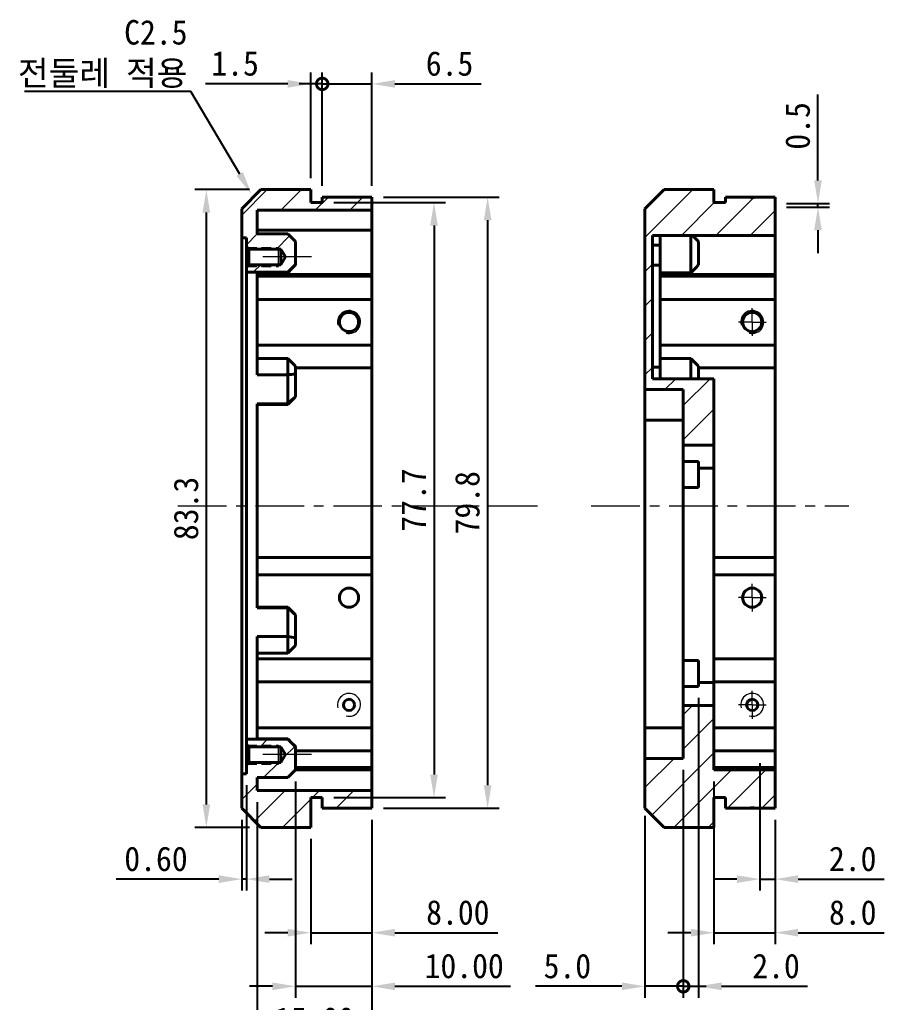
# Model space of a CAD drawing. Header units: millimetres. Extents: x 850 to 1425, y -556 to -156.
# Drawn here: x 1094 to 1206.9, y -488.8 to -360.5 of the extents above; entities that cross this region are included whole.
import ezdxf
from ezdxf import colors
from ezdxf.entities.mleader import LeaderData, LeaderLine
from ezdxf.math import Vec2, Vec3

# ---------------------------------------------------------------- set-up
doc = ezdxf.new("R2010")
doc.units = ezdxf.units.MM
doc.linetypes.add('CENTERX2', pattern=[20.32, 12.7, -2.54, 2.54, -2.54])
doc.linetypes.add('HIDDEN', pattern=[1.905, 1.27, -0.635])
doc.layers.get('0').update_dxf_attribs({"color": 6})
for name, color, linetype, lineweight in [('CENTER', 1, 'CENTERX2', 9), ('DIM', 2, 'Continuous', 9), ('HATCH', 5, 'Continuous', 9), ('OUTLINE', 3, 'Continuous', 40), ('나사산', 2, 'HIDDEN', 9), ('은선', 253, 'Continuous', 9)]:
    doc.layers.add(name, color=color, linetype=linetype, lineweight=lineweight)
doc.styles.get("Standard").update_dxf_attribs({"font": '', "height": 3.2})
doc.styles.get('Standard').set_extended_font_data('GulimChe')
doc.dimstyles.new('척도 1배 - (x.x)', dxfattribs={"dimtxt": 3.2, "dimasz": 3, "dimexe": 1.5, "dimexo": 1.5, "dimgap": 1, "dimtad": 1, "dimdec": 1, "dimzin": 0, "dimdsep": 46, "dimtxsty": 'Standard', "dimcen": 0, "dimclrd": 2, "dimclre": 2, "dimclrt": 2, "dimadec": 0, "dimazin": 0, "dimtfac": 0.75, "dimtdec": 1, "dimtmove": 0, "dimatfit": 0, "dimfxl": 1, "dimtfill": 1, "dimtolj": 1, "dimtzin": 0, "dimarcsym": 0})
doc.dimstyles.new('척도 1배 - (x.xx)', dxfattribs={"dimtxt": 3.2, "dimasz": 3, "dimexe": 1.5, "dimexo": 1.5, "dimgap": 1, "dimtad": 1, "dimzin": 0, "dimdsep": 46, "dimtxsty": 'Standard', "dimcen": 0, "dimclrd": 2, "dimclre": 2, "dimclrt": 2, "dimadec": 0, "dimazin": 0, "dimtfac": 0.75, "dimtmove": 0, "dimatfit": 0, "dimfxl": 1, "dimtfill": 1, "dimtolj": 1, "dimtzin": 0, "dimarcsym": 0})
pattern_1 = [(45, (756.459, -574.571), (-2.245064, 2.245064), [])]
pattern_2 = [(45, (768.233, -574.571), (-2.245064, 2.245064), [])]

# ---------------------------------------------------------------- blocks, each defined once
blk = doc.blocks.new('*D122')
at = {"layer": 'Defpoints', "color": 0, "ltscale": 0.5, "transparency": 16777216}
for p in [(1123.56, -458.96), (1122.96, -463.46), (1122.96, -472.72)]:
    blk.add_point(p, dxfattribs=at)
at = {"layer": 'DIM', "color": 2, "lineweight": -2, "ltscale": 0.5, "transparency": 16777216}
for p, q in [((1123.56, -460.46), (1123.56, -474.22)), ((1122.96, -464.96), (1122.96, -474.22)), ((1119.96, -472.72), (1106.55, -472.72)), ((1123.56, -472.72), (1122.96, -472.72)), ((1126.56, -472.72), (1129.56, -472.72))]:
    blk.add_line(p, q, dxfattribs=at)
at = {"layer": 'DIM', "color": 2, "ltscale": 0.5, "transparency": 16777216}
for points in [[(1119.96, -472.22), (1119.96, -473.22), (1122.96, -472.72)], [(1126.56, -472.22), (1126.56, -473.22), (1123.56, -472.72)]]:
    blk.add_solid(points, dxfattribs=at)
at = {"layer": 'DIM', "color": 2, "ltscale": 0.5, "transparency": 16777216, "insert": (1111.76, -470.09), "char_height": 3.2, "attachment_point": 5, "bg_fill": 3, "box_fill_scale": 1.1, "bg_fill_color": 256, "bg_fill_true_color": 13158600, "bg_fill_transparency": 0}
blk.add_mtext('\\A1;0.60', dxfattribs=at)
blk = doc.blocks.new('*D123')
at = {"layer": 'Defpoints', "color": 0, "ltscale": 0.5, "transparency": 16777216}
for p in [(1129.96, -458.46), (1139.96, -463.46), (1139.96, -486.72)]:
    blk.add_point(p, dxfattribs=at)
at = {"layer": 'DIM', "color": 2, "lineweight": -2, "ltscale": 0.5, "transparency": 16777216}
for p, q in [((1129.96, -459.96), (1129.96, -488.22)), ((1139.96, -464.96), (1139.96, -488.22)), ((1126.96, -486.72), (1123.96, -486.72)), ((1129.96, -486.72), (1139.96, -486.72)), ((1142.96, -486.72), (1158.04, -486.72))]:
    blk.add_line(p, q, dxfattribs=at)
at = {"layer": 'DIM', "color": 2, "ltscale": 0.5, "transparency": 16777216}
for points in [[(1126.96, -486.22), (1126.96, -487.22), (1129.96, -486.72)], [(1142.96, -486.22), (1142.96, -487.22), (1139.96, -486.72)]]:
    blk.add_solid(points, dxfattribs=at)
at = {"layer": 'DIM', "color": 2, "ltscale": 0.5, "transparency": 16777216, "insert": (1152, -484.08), "char_height": 3.2, "attachment_point": 5, "bg_fill": 3, "box_fill_scale": 1.1, "bg_fill_color": 256, "bg_fill_true_color": 13158600, "bg_fill_transparency": 0}
blk.add_mtext('\\A1;10.00', dxfattribs=at)
blk = doc.blocks.new('_DotSmall')
at = {"color": 0, "linetype": 'ByBlock', "const_width": 0.5}
blk.add_lwpolyline([(-0.0625, 0, 1), (0.0625, 0, 1)], format="xyb", close=True, dxfattribs=at)
blk = doc.blocks.new('*D126')
at = {"layer": 'Defpoints', "color": 0, "ltscale": 0.5, "transparency": 16777216}
for p in [(1180.6, -456.96), (1175.6, -462.96), (1175.6, -486.72)]:
    blk.add_point(p, dxfattribs=at)
at = {"layer": 'DIM', "color": 2, "lineweight": -2, "ltscale": 0.5, "transparency": 16777216}
for p, q in [((1180.6, -458.46), (1180.6, -488.22)), ((1175.6, -464.46), (1175.6, -488.22)), ((1172.6, -486.72), (1161.33, -486.72)), ((1180.6, -486.72), (1175.6, -486.72)), ((1180.6, -486.72), (1183.6, -486.72))]:
    blk.add_line(p, q, dxfattribs=at)
at = {"layer": 'DIM', "color": 2, "ltscale": 0.5, "transparency": 16777216}
blk.add_solid([(1172.6, -486.22), (1172.6, -487.22), (1175.6, -486.72)], dxfattribs=at)
at = {"layer": 'DIM', "color": 2, "lineweight": -2, "ltscale": 0.5, "transparency": 16777216, "xscale": 3, "yscale": 3, "zscale": 3, "rotation": 180}
blk.add_blockref('_DotSmall', (1180.6, -486.72), dxfattribs=at)
at = {"layer": 'DIM', "color": 2, "ltscale": 0.5, "transparency": 16777216, "insert": (1165.47, -484.09), "char_height": 3.2, "attachment_point": 5, "bg_fill": 3, "box_fill_scale": 1.1, "bg_fill_color": 256, "bg_fill_true_color": 13158600, "bg_fill_transparency": 0}
blk.add_mtext('\\A1;5.0', dxfattribs=at)
blk = doc.blocks.new('*D128')
at = {"layer": 'Defpoints', "color": 0, "ltscale": 0.5, "transparency": 16777216}
for p in [(1190.6, -456.06), (1192.6, -463.46), (1192.6, -472.72)]:
    blk.add_point(p, dxfattribs=at)
at = {"layer": 'DIM', "color": 2, "lineweight": -2, "ltscale": 0.5, "transparency": 16777216}
for p, q in [((1190.6, -457.56), (1190.6, -474.22)), ((1192.6, -464.96), (1192.6, -474.22)), ((1187.6, -472.72), (1184.6, -472.72)), ((1190.6, -472.72), (1192.6, -472.72)), ((1195.6, -472.72), (1206.84, -472.72))]:
    blk.add_line(p, q, dxfattribs=at)
at = {"layer": 'DIM', "color": 2, "ltscale": 0.5, "transparency": 16777216}
for points in [[(1187.6, -472.22), (1187.6, -473.22), (1190.6, -472.72)], [(1195.6, -472.22), (1195.6, -473.22), (1192.6, -472.72)]]:
    blk.add_solid(points, dxfattribs=at)
at = {"layer": 'DIM', "color": 2, "ltscale": 0.5, "transparency": 16777216, "insert": (1202.72, -470.09), "char_height": 3.2, "attachment_point": 5, "bg_fill": 3, "box_fill_scale": 1.1, "bg_fill_color": 256, "bg_fill_true_color": 13158600, "bg_fill_transparency": 0}
blk.add_mtext('\\A1;2.0', dxfattribs=at)
blk = doc.blocks.new('*D129')
at = {"layer": 'Defpoints', "color": 0, "ltscale": 0.5, "transparency": 16777216}
for p in [(1184.6, -458.46), (1192.6, -463.46), (1192.6, -479.72)]:
    blk.add_point(p, dxfattribs=at)
at = {"layer": 'DIM', "color": 2, "lineweight": -2, "ltscale": 0.5, "transparency": 16777216}
for p, q in [((1184.6, -459.96), (1184.6, -481.22)), ((1192.6, -464.96), (1192.6, -481.22)), ((1181.6, -479.72), (1178.6, -479.72)), ((1184.6, -479.72), (1192.6, -479.72)), ((1195.6, -479.72), (1206.85, -479.72))]:
    blk.add_line(p, q, dxfattribs=at)
at = {"layer": 'DIM', "color": 2, "ltscale": 0.5, "transparency": 16777216}
for points in [[(1181.6, -479.22), (1181.6, -480.22), (1184.6, -479.72)], [(1195.6, -479.22), (1195.6, -480.22), (1192.6, -479.72)]]:
    blk.add_solid(points, dxfattribs=at)
at = {"layer": 'DIM', "color": 2, "ltscale": 0.5, "transparency": 16777216, "insert": (1202.73, -477.09), "char_height": 3.2, "attachment_point": 5, "bg_fill": 3, "box_fill_scale": 1.1, "bg_fill_color": 256, "bg_fill_true_color": 13158600, "bg_fill_transparency": 0}
blk.add_mtext('\\A1;8.0', dxfattribs=at)
blk = doc.blocks.new('*D130')
at = {"layer": 'Defpoints', "color": 0, "ltscale": 0.5, "transparency": 16777216}
for p in [(1182.6, -447.56), (1180.6, -456.96), (1182.6, -486.72)]:
    blk.add_point(p, dxfattribs=at)
at = {"layer": 'DIM', "color": 2, "lineweight": -2, "ltscale": 0.5, "transparency": 16777216}
for p, q in [((1182.6, -449.06), (1182.6, -488.22)), ((1180.6, -458.46), (1180.6, -488.22)), ((1180.6, -486.72), (1177.6, -486.72)), ((1180.6, -486.72), (1182.6, -486.72)), ((1185.6, -486.72), (1196.84, -486.72))]:
    blk.add_line(p, q, dxfattribs=at)
at = {"layer": 'DIM', "color": 2, "ltscale": 0.5, "transparency": 16777216}
blk.add_solid([(1185.6, -486.22), (1185.6, -487.22), (1182.6, -486.72)], dxfattribs=at)
at = {"layer": 'DIM', "color": 2, "lineweight": -2, "ltscale": 0.5, "transparency": 16777216, "xscale": 3, "yscale": 3, "zscale": 3}
blk.add_blockref('_DotSmall', (1180.6, -486.72), dxfattribs=at)
at = {"layer": 'DIM', "color": 2, "ltscale": 0.5, "transparency": 16777216, "insert": (1192.72, -484.09), "char_height": 3.2, "attachment_point": 5, "bg_fill": 3, "box_fill_scale": 1.1, "bg_fill_color": 256, "bg_fill_true_color": 13158600, "bg_fill_transparency": 0}
blk.add_mtext('\\A1;2.0', dxfattribs=at)
blk = doc.blocks.new('*D131')
at = {"layer": 'Defpoints', "color": 0, "ltscale": 0.5, "transparency": 16777216}
for p in [(1139.96, -368.85), (1133.46, -383.66), (1139.96, -383.66)]:
    blk.add_point(p, dxfattribs=at)
at = {"layer": 'DIM', "color": 2, "lineweight": -2, "ltscale": 0.5, "transparency": 16777216}
for p, q in [((1133.46, -382.16), (1133.46, -367.35)), ((1139.96, -382.16), (1139.96, -367.35)), ((1133.46, -368.85), (1130.46, -368.85)), ((1133.46, -368.85), (1139.96, -368.85)), ((1142.96, -368.85), (1154.21, -368.85))]:
    blk.add_line(p, q, dxfattribs=at)
at = {"layer": 'DIM', "color": 2, "ltscale": 0.5, "transparency": 16777216}
blk.add_solid([(1142.96, -368.35), (1142.96, -369.35), (1139.96, -368.85)], dxfattribs=at)
at = {"layer": 'DIM', "color": 2, "lineweight": -2, "ltscale": 0.5, "transparency": 16777216, "xscale": 3, "yscale": 3, "zscale": 3}
blk.add_blockref('_DotSmall', (1133.46, -368.85), dxfattribs=at)
at = {"layer": 'DIM', "color": 2, "ltscale": 0.5, "transparency": 16777216, "insert": (1150.09, -366.21), "char_height": 3.2, "attachment_point": 5, "bg_fill": 3, "box_fill_scale": 1.1, "bg_fill_color": 256, "bg_fill_true_color": 13158600, "bg_fill_transparency": 0}
blk.add_mtext('\\A1;6.5', dxfattribs=at)
blk = doc.blocks.new('*D132')
at = {"layer": 'Defpoints', "color": 0, "ltscale": 0.5, "transparency": 16777216}
for p in [(1131.96, -368.85), (1131.96, -382.66), (1133.46, -383.66)]:
    blk.add_point(p, dxfattribs=at)
at = {"layer": 'DIM', "color": 2, "lineweight": -2, "ltscale": 0.5, "transparency": 16777216}
for p, q in [((1131.96, -381.16), (1131.96, -367.35)), ((1133.46, -382.16), (1133.46, -367.35)), ((1128.96, -368.85), (1118.23, -368.85)), ((1133.46, -368.85), (1131.96, -368.85)), ((1133.46, -368.85), (1136.46, -368.85))]:
    blk.add_line(p, q, dxfattribs=at)
at = {"layer": 'DIM', "color": 2, "ltscale": 0.5, "transparency": 16777216}
blk.add_solid([(1128.96, -368.35), (1128.96, -369.35), (1131.96, -368.85)], dxfattribs=at)
at = {"layer": 'DIM', "color": 2, "lineweight": -2, "ltscale": 0.5, "transparency": 16777216, "xscale": 3, "yscale": 3, "zscale": 3, "rotation": 180}
blk.add_blockref('_DotSmall', (1133.46, -368.85), dxfattribs=at)
at = {"layer": 'DIM', "color": 2, "ltscale": 0.5, "transparency": 16777216, "insert": (1122.09, -366.2), "char_height": 3.2, "attachment_point": 5, "bg_fill": 3, "box_fill_scale": 1.1, "bg_fill_color": 256, "bg_fill_true_color": 13158600, "bg_fill_transparency": 0}
blk.add_mtext('\\A1;1.5', dxfattribs=at)
blk = doc.blocks.new('*D133')
at = {"layer": 'Defpoints', "color": 0, "ltscale": 0.5, "transparency": 16777216}
for p in [(1125.46, -382.66), (1118.33, -465.96), (1125.46, -465.96)]:
    blk.add_point(p, dxfattribs=at)
at = {"layer": 'DIM', "color": 2, "lineweight": -2, "ltscale": 0.5, "transparency": 16777216}
for p, q in [((1123.96, -382.66), (1116.83, -382.66)), ((1118.33, -385.66), (1118.33, -462.96)), ((1123.96, -465.96), (1116.83, -465.96))]:
    blk.add_line(p, q, dxfattribs=at)
at = {"layer": 'DIM', "color": 2, "ltscale": 0.5, "transparency": 16777216}
for points in [[(1117.83, -385.66), (1118.83, -385.66), (1118.33, -382.66)], [(1117.83, -462.96), (1118.83, -462.96), (1118.33, -465.96)]]:
    blk.add_solid(points, dxfattribs=at)
at = {"layer": 'DIM', "color": 2, "ltscale": 0.5, "transparency": 16777216, "insert": (1115.69, -424.31), "char_height": 3.2, "attachment_point": 5, "rotation": 90, "bg_fill": 3, "box_fill_scale": 1.1, "bg_fill_color": 256, "bg_fill_true_color": 13158600, "bg_fill_transparency": 0}
blk.add_mtext('\\A1;83.3', dxfattribs=at)
blk = doc.blocks.new('*D134')
at = {"layer": 'Defpoints', "color": 0, "ltscale": 0.5, "transparency": 16777216}
for p in [(1133.46, -384.36), (1133.46, -462.06), (1148.06, -462.06)]:
    blk.add_point(p, dxfattribs=at)
at = {"layer": 'DIM', "color": 2, "lineweight": -2, "ltscale": 0.5, "transparency": 16777216}
for p, q in [((1134.96, -384.36), (1149.56, -384.36)), ((1148.06, -387.36), (1148.06, -459.06)), ((1134.96, -462.06), (1149.56, -462.06))]:
    blk.add_line(p, q, dxfattribs=at)
at = {"layer": 'DIM', "color": 2, "ltscale": 0.5, "transparency": 16777216}
for points in [[(1147.56, -387.36), (1148.56, -387.36), (1148.06, -384.36)], [(1147.56, -459.06), (1148.56, -459.06), (1148.06, -462.06)]]:
    blk.add_solid(points, dxfattribs=at)
at = {"layer": 'DIM', "color": 2, "ltscale": 0.5, "transparency": 16777216, "insert": (1145.42, -423.21), "char_height": 3.2, "attachment_point": 5, "rotation": 90, "bg_fill": 3, "box_fill_scale": 1.1, "bg_fill_color": 256, "bg_fill_true_color": 13158600, "bg_fill_transparency": 0}
blk.add_mtext('\\A1;77.7', dxfattribs=at)
blk = doc.blocks.new('*D135')
at = {"layer": 'Defpoints', "color": 0, "ltscale": 0.5, "transparency": 16777216}
for p in [(1139.96, -383.66), (1139.96, -463.46), (1155.06, -463.46)]:
    blk.add_point(p, dxfattribs=at)
at = {"layer": 'DIM', "color": 2, "lineweight": -2, "ltscale": 0.5, "transparency": 16777216}
for p, q in [((1141.46, -383.66), (1156.56, -383.66)), ((1155.06, -386.66), (1155.06, -460.46)), ((1141.46, -463.46), (1156.56, -463.46))]:
    blk.add_line(p, q, dxfattribs=at)
at = {"layer": 'DIM', "color": 2, "ltscale": 0.5, "transparency": 16777216}
for points in [[(1154.56, -386.66), (1155.56, -386.66), (1155.06, -383.66)], [(1154.56, -460.46), (1155.56, -460.46), (1155.06, -463.46)]]:
    blk.add_solid(points, dxfattribs=at)
at = {"layer": 'DIM', "color": 2, "ltscale": 0.5, "transparency": 16777216, "insert": (1152.42, -423.56), "char_height": 3.2, "attachment_point": 5, "rotation": 90, "bg_fill": 3, "box_fill_scale": 1.1, "bg_fill_color": 256, "bg_fill_true_color": 13158600, "bg_fill_transparency": 0}
blk.add_mtext('\\A1;79.8', dxfattribs=at)
blk = doc.blocks.new('*D136')
at = {"layer": 'Defpoints', "color": 0, "ltscale": 0.5, "transparency": 16777216}
for p in [(1139.96, -463.46), (1131.96, -465.96), (1139.96, -479.72)]:
    blk.add_point(p, dxfattribs=at)
at = {"layer": 'DIM', "color": 2, "lineweight": -2, "ltscale": 0.5, "transparency": 16777216}
for p, q in [((1139.96, -464.96), (1139.96, -481.22)), ((1131.96, -467.46), (1131.96, -481.22)), ((1128.96, -479.72), (1125.96, -479.72)), ((1131.96, -479.72), (1139.96, -479.72)), ((1142.96, -479.72), (1156.39, -479.72))]:
    blk.add_line(p, q, dxfattribs=at)
at = {"layer": 'DIM', "color": 2, "ltscale": 0.5, "transparency": 16777216}
for points in [[(1128.96, -479.22), (1128.96, -480.22), (1131.96, -479.72)], [(1142.96, -479.22), (1142.96, -480.22), (1139.96, -479.72)]]:
    blk.add_solid(points, dxfattribs=at)
at = {"layer": 'DIM', "color": 2, "ltscale": 0.5, "transparency": 16777216, "insert": (1151.17, -477.09), "char_height": 3.2, "attachment_point": 5, "bg_fill": 3, "box_fill_scale": 1.1, "bg_fill_color": 256, "bg_fill_true_color": 13158600, "bg_fill_transparency": 0}
blk.add_mtext('\\A1;8.00', dxfattribs=at)
blk = doc.blocks.new('*D150')
at = {"layer": 'Defpoints', "color": 0, "ltscale": 0.5, "transparency": 16777216}
for p in [(1192.6, -384.46), (1192.6, -384.96), (1198.19, -384.46)]:
    blk.add_point(p, dxfattribs=at)
at = {"layer": 'DIM', "color": 2, "lineweight": -2, "ltscale": 0.5, "transparency": 16777216}
for p, q in [((1198.19, -381.46), (1198.19, -370.22)), ((1194.1, -384.46), (1199.69, -384.46)), ((1194.1, -384.96), (1199.69, -384.96)), ((1198.19, -384.96), (1198.19, -384.46)), ((1198.19, -387.96), (1198.19, -390.96))]:
    blk.add_line(p, q, dxfattribs=at)
at = {"layer": 'DIM', "color": 2, "ltscale": 0.5, "transparency": 16777216}
for points in [[(1197.69, -381.46), (1198.69, -381.46), (1198.19, -384.46)], [(1197.69, -387.96), (1198.69, -387.96), (1198.19, -384.96)]]:
    blk.add_solid(points, dxfattribs=at)
at = {"layer": 'DIM', "color": 2, "ltscale": 0.5, "transparency": 16777216, "insert": (1195.55, -374.34), "char_height": 3.2, "attachment_point": 5, "rotation": 90, "bg_fill": 3, "box_fill_scale": 1.1, "bg_fill_color": 256, "bg_fill_true_color": 13158600, "bg_fill_transparency": 0}
blk.add_mtext('\\A1;0.5', dxfattribs=at)
blk = doc.blocks.new('SW_CENTERMARKSYMBOL_2')
at = {"color": 0, "linetype": 'Continuous', "lineweight": 0}
for p, q in [((0, 2.5), (0, 3.3)), ((0, 0), (0, 2.5)), ((-2.5, 0), (-3.3, 0)), ((0, 0), (-2.5, 0)), ((0, 0), (0, -2.5)), ((0, 0), (2.5, 0)), ((2.5, 0), (3.3, 0)), ((0, -2.5), (0, -3.3))]:
    blk.add_line(p, q, dxfattribs=at)
blk = doc.blocks.new('*D187')
at = {"layer": 'Defpoints', "color": 0, "ltscale": 0.5, "transparency": 16777216}
for p in [(1124.96, -461.16), (1139.96, -463.46), (1124.96, -493.72)]:
    blk.add_point(p, dxfattribs=at)
at = {"layer": 'DIM', "color": 2, "lineweight": -2, "ltscale": 0.5, "transparency": 16777216}
for p, q in [((1124.96, -462.66), (1124.96, -495.22)), ((1139.96, -464.96), (1139.96, -495.22)), ((1136.96, -493.72), (1127.96, -493.72))]:
    blk.add_line(p, q, dxfattribs=at)
at = {"layer": 'DIM', "color": 2, "ltscale": 0.5, "transparency": 16777216}
for points in [[(1127.96, -493.22), (1127.96, -494.22), (1124.96, -493.72)], [(1136.96, -493.22), (1136.96, -494.22), (1139.96, -493.72)]]:
    blk.add_solid(points, dxfattribs=at)
at = {"layer": 'DIM', "color": 2, "ltscale": 0.5, "transparency": 16777216, "insert": (1132.46, -491.08), "char_height": 3.2, "attachment_point": 5, "bg_fill": 3, "box_fill_scale": 1.1, "bg_fill_color": 256, "bg_fill_true_color": 13158600, "bg_fill_transparency": 0}
blk.add_mtext('\\A1;15.00', dxfattribs=at)

msp = doc.modelspace()

# ---------------------------------------------------------------- linework, layer by layer
at = {"layer": 'CENTER', "ltscale": 0.5}
for p, q in [((1132.075, -391.458), (1124.96, -391.458)), ((1168.595, -423.958), (1202.223, -423.958))]:
    msp.add_line(p, q, dxfattribs=at)
at = {"layer": 'OUTLINE'}
for p, q in [((1175.602, -385.158), (1178.102, -382.658)), ((1184.602, -382.658), (1178.102, -382.658)), ((1184.602, -382.658), (1184.602, -384.358)), ((1186.102, -383.658), (1186.102, -384.358)), ((1186.102, -383.658), (1189.212, -383.658)), ((1189.212, -383.658), (1189.993, -383.658)), ((1186.102, -384.358), (1184.602, -384.358)), ((1175.602, -408.758), (1175.602, -385.158)), ((1128.96, -388.458), (1129.96, -389.458)), ((1176.602, -388.658), (1176.602, -407.358)), ((1177.602, -389.9), (1177.602, -388.658)), ((1181.602, -393.535), (1181.602, -388.658)), ((1182.602, -389.458), (1181.802, -388.658)), ((1129.96, -389.458), (1129.96, -392.458)), ((1177.602, -389.9), (1176.602, -389.9)), ((1177.602, -392.519), (1177.602, -389.9)), ((1182.602, -389.458), (1182.602, -392.504)), ((1128.06, -390.433), (1128.675, -391.458)), ((1128.06, -390.433), (1128.06, -392.483)), ((1128.675, -391.458), (1128.06, -392.483)), ((1129.96, -392.458), (1128.96, -393.458)), ((1129.96, -392.458), (1129.96, -392.504)), ((1177.602, -392.519), (1176.602, -392.519)), ((1177.602, -405.866), (1177.602, -392.519)), ((1128.96, -393.535), (1128.96, -393.458)), ((1181.602, -393.535), (1177.602, -393.535)), ((1192.602, -393.758), (1177.602, -393.758)), ((1192.602, -393.979), (1177.602, -393.979)), ((1192.602, -393.758), (1192.602, -393.979)), ((1192.602, -397.015), (1192.602, -393.979)), ((1192.602, -397.015), (1177.602, -397.015)), ((1192.602, -402.958), (1192.602, -397.015)), ((1177.602, -402.958), (1192.602, -402.958)), ((1192.602, -402.958), (1192.602, -405.943)), ((1129.96, -405.708), (1128.96, -404.708)), ((1128.96, -406.872), (1128.96, -404.708)), ((1181.602, -404.708), (1177.602, -404.708)), ((1182.602, -405.708), (1181.602, -404.708)), ((1181.602, -407.358), (1181.602, -404.708)), ((1128.96, -410.622), (1128.96, -406.872)), ((1129.96, -405.708), (1129.96, -406.755)), ((1129.96, -406.755), (1129.96, -409.708)), ((1177.602, -405.866), (1176.602, -405.866)), ((1177.602, -407.358), (1177.602, -405.866)), ((1182.602, -405.708), (1182.602, -407.358)), ((1192.602, -405.943), (1182.602, -405.943)), ((1192.602, -430.722), (1192.602, -405.943)), ((1184.602, -407.358), (1176.602, -407.358)), ((1184.602, -416.058), (1184.602, -407.358)), ((1175.602, -408.758), (1180.602, -408.758)), ((1175.602, -408.758), (1175.602, -412.758)), ((1180.602, -408.758), (1180.602, -416.058)), ((1128.96, -410.708), (1129.96, -409.708)), ((1128.96, -410.708), (1128.96, -410.622)), ((1129.96, -409.708), (1129.96, -409.708)), ((1180.602, -412.758), (1175.602, -412.758)), ((1175.602, -412.758), (1175.602, -452.958)), ((1180.602, -416.058), (1184.602, -416.058)), ((1180.602, -416.058), (1180.602, -418.158)), ((1184.602, -416.058), (1184.602, -419.058)), ((1180.602, -418.158), (1182.602, -418.158)), ((1180.602, -418.158), (1180.602, -421.558)), ((1182.602, -419.058), (1182.602, -418.158)), ((1184.602, -419.058), (1182.602, -419.058)), ((1182.602, -421.558), (1182.602, -419.058)), ((1182.602, -421.558), (1180.602, -421.558)), ((1180.602, -421.558), (1180.602, -444.158)), ((1184.602, -430.722), (1192.602, -430.722)), ((1192.602, -430.722), (1192.602, -432.958)), ((1184.602, -432.958), (1192.602, -432.958)), ((1192.602, -443.958), (1192.602, -432.958)), ((1129.96, -438.208), (1128.96, -437.208)), ((1128.96, -437.295), (1128.96, -437.208)), ((1128.96, -441.045), (1128.96, -437.295)), ((1129.96, -438.208), (1129.96, -438.209)), ((1129.96, -438.209), (1129.96, -441.161)), ((1128.96, -443.208), (1128.96, -441.045)), ((1129.96, -441.161), (1129.96, -442.208)), ((1128.96, -443.208), (1129.96, -442.208)), ((1184.602, -443.958), (1192.602, -443.958)), ((1180.602, -444.158), (1182.602, -444.158)), ((1128.06, -455.433), (1128.675, -456.458)), ((1128.06, -455.433), (1128.06, -457.483)), ((1128.96, -454.458), (1128.96, -454.381)), ((1128.96, -454.458), (1129.96, -455.458)), ((1129.96, -455.412), (1129.96, -455.458)), ((1128.675, -456.458), (1128.06, -457.483))]:
    msp.add_line(p, q, dxfattribs=at)
for centre in [(1189.602, -399.958), (1189.602, -435.958)]:
    msp.add_circle(centre, 1.25, dxfattribs=at)
msp.add_open_spline([(1189.212, -383.658), (1189.339, -383.69), (1189.471, -383.708), (1189.735, -383.708), (1189.865, -383.69), (1189.993, -383.658)], degree=3, knots=[0, 0, 0, 0, 0.5, 0.5, 1, 1, 1, 1], dxfattribs=at)
for points in [[(1129.96, -392.504), (1129.632, -392.843), (1129.297, -393.187), (1128.96, -393.535)], [(1181.602, -393.535), (1181.94, -393.187), (1182.274, -392.843), (1182.602, -392.504)], [(1128.96, -406.872), (1129.297, -406.814), (1129.632, -406.771), (1129.96, -406.755)], [(1129.96, -409.708), (1129.632, -410.03), (1129.297, -410.331), (1128.96, -410.622)], [(1129.96, -438.209), (1129.632, -437.886), (1129.297, -437.585), (1128.96, -437.295)], [(1128.96, -441.045), (1129.297, -441.103), (1129.632, -441.146), (1129.96, -441.161)], [(1129.96, -455.412), (1129.632, -455.074), (1129.297, -454.729), (1128.96, -454.381)]]:
    msp.add_open_spline(points, degree=3, dxfattribs=at)
at = {"layer": '은선'}
for p, q in [((1127.76, -392.708), (1127.76, -390.208)), ((1127.76, -457.708), (1127.76, -455.208))]:
    msp.add_line(p, q, dxfattribs=at)
msp.add_arc((1189.602, -399.958), 1.5, 255, 195, dxfattribs=at)

# ---------------------------------------------------------------- block references
at = {"layer": 'CENTER', "xscale": 0.5485224050757364, "yscale": 0.5485224050757364, "zscale": 0.5485224050757364}
for p in [(1189.602, -399.958), (1189.602, -435.958)]:
    msp.add_blockref('SW_CENTERMARKSYMBOL_2', p, dxfattribs=at)

# ---------------------------------------------------------------- dimensions: what is measured, and where the dimension line sits
at = {"layer": 'DIM', "ltscale": 0.5}
for base, p1, p2, picture, middle in [((1139.96, -368.847), (1133.46, -383.658), (1139.96, -383.658), '*D131', (1150.085, -366.209)), ((1175.602, -486.724), (1180.602, -456.958), (1175.602, -462.958), '*D126', (1165.468, -484.085))]:
    dim = msp.add_linear_dim(base=base, p1=p1, p2=p2, dimstyle='척도 1배 - (x.x)', override={"dimblk1": 'DotSmall', "dimsah": 1}, dxfattribs=at)
    dim.commit()
    dim.dimension.update_dxf_attribs({"geometry": picture, "text_midpoint": middle})
dim = msp.add_linear_dim(base=(1198.193, -384.458), p1=(1192.602, -384.958), p2=(1192.602, -384.458), angle=90, dimstyle='척도 1배 - (x.x)', dxfattribs=at)
dim.commit()
dim.dimension.update_dxf_attribs({"geometry": '*D150', "text_midpoint": (1195.554, -374.339)})
for base, p1, p2, dimstyle, picture, middle in [((1192.602, -472.724), (1190.602, -456.058), (1192.602, -463.458), '척도 1배 - (x.x)', '*D128', (1202.724, -470.085)), ((1122.96, -472.724), (1123.56, -458.958), (1122.96, -463.458), '척도 1배 - (x.xx)', '*D122', (1111.755, -470.085))]:
    dim = msp.add_linear_dim(base=base, p1=p1, p2=p2, dimstyle=dimstyle, dxfattribs=at)
    dim.commit()
    dim.dimension.update_dxf_attribs({"geometry": picture, "text_midpoint": middle})

# ---------------------------------------------------------------- next in the draw order: hatches: boundary and pattern name
at = {"layer": 'HATCH'}
h = msp.add_hatch(dxfattribs=at)
h.set_pattern_fill('ANSI31', color=256, style=0)
h.set_pattern_definition(pattern_1)
edge = h.paths.add_edge_path(flags=0)
edge.add_line((1186.102, -383.658), (1186.102, -384.358))
edge.add_line((1186.102, -384.358), (1184.602, -384.358))
edge.add_line((1184.602, -384.358), (1184.602, -382.658))
edge.add_line((1184.602, -382.658), (1178.102, -382.658))
edge.add_line((1178.102, -382.658), (1175.602, -385.158))
edge.add_line((1175.602, -385.158), (1175.602, -408.758))
edge.add_line((1175.602, -408.758), (1180.602, -408.758))
edge.add_line((1180.602, -408.758), (1180.602, -416.058))
edge.add_line((1180.602, -416.058), (1184.602, -416.058))
edge.add_line((1184.602, -416.058), (1184.602, -407.358))
edge.add_line((1184.602, -407.358), (1176.602, -407.358))
edge.add_line((1176.602, -407.358), (1176.602, -388.658))
edge.add_line((1176.602, -388.658), (1192.602, -388.658))
edge.add_line((1192.602, -388.658), (1192.602, -383.658))
edge.add_line((1192.602, -383.658), (1189.993, -383.658))
edge.add_spline(control_points=[(1189.993, -383.658), (1189.848, -383.695), (1189.696, -383.713), (1189.546, -383.707), (1189.434, -383.703), (1189.321, -383.686), (1189.212, -383.658)], knot_values=[0.0051178, 0.0051178, 0.0051178, 0.0051178, 0.0055658, 0.0055658, 0.0055658, 0.0059022, 0.0059022, 0.0059022, 0.0059022], weights=[1, 1, 1, 1, 1, 1, 1], degree=3, periodic=0)
edge.add_line((1189.212, -383.658), (1186.102, -383.658))

# ---------------------------------------------------------------- next in the draw order: linework, layer by layer
at = {"layer": 'OUTLINE'}
for p, q in [((1189.993, -383.658), (1192.602, -383.658)), ((1192.602, -388.658), (1192.602, -383.658)), ((1176.602, -388.658), (1192.602, -388.658)), ((1192.602, -393.758), (1192.602, -388.658)), ((1175.602, -452.958), (1175.602, -456.958)), ((1175.602, -463.458), (1175.602, -456.958))]:
    msp.add_line(p, q, dxfattribs=at)

# ---------------------------------------------------------------- next in the draw order: dimensions: what is measured, and where the dimension line sits
at = {"layer": 'DIM', "ltscale": 0.5}
dim = msp.add_linear_dim(base=(1131.96, -368.847), p1=(1133.46, -383.658), p2=(1131.96, -382.658), dimstyle='척도 1배 - (x.x)', override={"dimblk1": 'DotSmall', "dimsah": 1}, dxfattribs=at)
dim.commit()
dim.dimension.update_dxf_attribs({"geometry": '*D132', "text_midpoint": (1122.094, -366.205)})
for base, p1, p2, dimstyle, picture, middle in [((1139.96, -486.724), (1129.96, -458.458), (1139.96, -463.458), '척도 1배 - (x.xx)', '*D123', (1152, -484.081)), ((1192.602, -479.724), (1184.602, -458.458), (1192.602, -463.458), '척도 1배 - (x.x)', '*D129', (1202.728, -477.085))]:
    dim = msp.add_linear_dim(base=base, p1=p1, p2=p2, dimstyle=dimstyle, dxfattribs=at)
    dim.commit()
    dim.dimension.update_dxf_attribs({"geometry": picture, "text_midpoint": middle})

# ---------------------------------------------------------------- next in the draw order: linework, layer by layer
at = {"layer": 'OUTLINE'}
for p, q in [((1131.96, -382.658), (1131.96, -384.358)), ((1129.96, -455.458), (1129.96, -458.458)), ((1129.96, -458.458), (1128.96, -459.458))]:
    msp.add_line(p, q, dxfattribs=at)

# ---------------------------------------------------------------- next in the draw order: dimensions: what is measured, and where the dimension line sits
at = {"layer": 'DIM', "ltscale": 0.5}
for base, p1, p2, picture, middle in [((1118.332, -465.958), (1125.46, -382.658), (1125.46, -465.958), '*D133', (1115.693, -424.308)), ((1148.062, -462.058), (1133.46, -384.358), (1133.46, -462.058), '*D134', (1145.421, -423.208))]:
    dim = msp.add_linear_dim(base=base, p1=p1, p2=p2, angle=90, dimstyle='척도 1배 - (x.x)', dxfattribs=at)
    dim.commit()
    dim.dimension.update_dxf_attribs({"geometry": picture, "text_midpoint": middle})
dim = msp.add_linear_dim(base=(1182.602, -486.724), p1=(1180.602, -456.958), p2=(1182.602, -447.558), dimstyle='척도 1배 - (x.x)', override={"dimblk1": 'DotSmall', "dimsah": 1}, dxfattribs=at)
dim.commit()
dim.dimension.update_dxf_attribs({"geometry": '*D130', "text_midpoint": (1192.724, -484.085)})

# ---------------------------------------------------------------- next in the draw order: hatches: boundary and pattern name
at = {"layer": 'HATCH'}
h = msp.add_hatch(dxfattribs=at)
h.set_pattern_fill('ANSI31', color=256, style=0)
h.set_pattern_definition(pattern_1)
edge = h.paths.add_edge_path(flags=0)
edge.add_line((1184.602, -450.058), (1180.602, -450.058))
edge.add_line((1180.602, -450.058), (1180.602, -456.958))
edge.add_line((1180.602, -456.958), (1175.602, -456.958))
edge.add_line((1175.602, -456.958), (1175.602, -463.458))
edge.add_line((1175.602, -463.458), (1178.102, -465.958))
edge.add_line((1178.102, -465.958), (1184.602, -465.958))
edge.add_line((1184.602, -465.958), (1184.602, -462.058))
edge.add_line((1184.602, -462.058), (1186.102, -462.058))
edge.add_line((1186.102, -462.058), (1186.102, -463.458))
edge.add_line((1186.102, -463.458), (1189.212, -463.458))
edge.add_spline(control_points=[(1189.212, -463.458), (1189.357, -463.422), (1189.509, -463.404), (1189.658, -463.409), (1189.771, -463.414), (1189.883, -463.431), (1189.993, -463.458)], knot_values=[0.0051178, 0.0051178, 0.0051178, 0.0051178, 0.0055658, 0.0055658, 0.0055658, 0.0059022, 0.0059022, 0.0059022, 0.0059022], weights=[1, 1, 1, 1, 1, 1, 1], degree=3, periodic=0)
edge.add_line((1189.993, -463.458), (1192.602, -463.458))
edge.add_line((1192.602, -463.458), (1192.602, -458.458))
edge.add_line((1192.602, -458.458), (1184.602, -458.458))
edge.add_line((1184.602, -458.458), (1184.602, -450.058))

# ---------------------------------------------------------------- next in the draw order: linework, layer by layer
at = {"layer": 'CENTER', "ltscale": 0.5}
msp.add_line((1132.075, -456.458), (1124.96, -456.458), dxfattribs=at)
at = {"layer": 'OUTLINE'}
for p, q in [((1122.96, -385.158), (1125.46, -382.658)), ((1131.96, -382.658), (1125.46, -382.658)), ((1133.46, -383.658), (1133.46, -384.358)), ((1133.46, -384.358), (1131.96, -384.358)), ((1122.96, -388.958), (1122.96, -385.158)), ((1124.96, -385.358), (1124.96, -388.458)), ((1124.96, -388.458), (1128.96, -388.458)), ((1122.96, -388.958), (1123.56, -388.958)), ((1122.96, -458.958), (1122.96, -388.958)), ((1123.56, -388.958), (1123.56, -390.133)), ((1123.86, -390.433), (1123.56, -390.133)), ((1123.56, -392.783), (1123.56, -390.133)), ((1123.86, -390.433), (1128.06, -390.433)), ((1123.86, -390.433), (1123.86, -392.483)), ((1123.56, -392.783), (1123.86, -392.483)), ((1128.06, -392.483), (1123.86, -392.483)), ((1123.56, -392.783), (1123.56, -393.458)), ((1128.96, -393.458), (1123.56, -393.458)), ((1123.56, -454.458), (1123.56, -393.458)), ((1124.96, -393.535), (1128.96, -393.535)), ((1124.96, -406.872), (1124.96, -393.535)), ((1128.96, -404.708), (1124.96, -404.708)), ((1128.96, -406.872), (1124.96, -406.872)), ((1124.96, -410.622), (1128.96, -410.622)), ((1124.96, -437.295), (1124.96, -410.622)), ((1124.96, -410.708), (1128.96, -410.708)), ((1184.602, -419.058), (1184.602, -447.058)), ((1128.96, -437.208), (1124.96, -437.208)), ((1128.96, -437.295), (1124.96, -437.295)), ((1124.96, -441.045), (1128.96, -441.045)), ((1124.96, -454.381), (1124.96, -441.045)), ((1124.96, -443.208), (1128.96, -443.208)), ((1192.602, -443.958), (1192.602, -446.958)), ((1180.602, -444.158), (1180.602, -447.558)), ((1182.602, -447.058), (1182.602, -444.158)), ((1182.602, -447.558), (1180.602, -447.558)), ((1180.602, -447.558), (1180.602, -450.058)), ((1182.602, -447.558), (1182.602, -447.058)), ((1184.602, -447.058), (1182.602, -447.058)), ((1184.602, -446.958), (1192.602, -446.958)), ((1184.602, -450.058), (1184.602, -447.058)), ((1192.602, -452.958), (1192.602, -446.958)), ((1180.602, -450.058), (1180.602, -456.958)), ((1184.602, -450.058), (1180.602, -450.058)), ((1184.602, -458.458), (1184.602, -450.058)), ((1180.602, -452.958), (1175.602, -452.958)), ((1184.602, -452.958), (1192.602, -452.958)), ((1192.602, -452.958), (1192.602, -455.958)), ((1123.56, -454.458), (1123.56, -455.133)), ((1123.56, -454.458), (1128.96, -454.458)), ((1123.86, -455.433), (1123.56, -455.133)), ((1123.56, -457.783), (1123.56, -455.133)), ((1123.86, -455.433), (1128.06, -455.433)), ((1123.86, -455.433), (1123.86, -457.483)), ((1128.96, -454.381), (1124.96, -454.381)), ((1192.602, -455.958), (1184.602, -455.958)), ((1192.602, -458.158), (1192.602, -455.958)), ((1123.56, -457.783), (1123.86, -457.483)), ((1123.56, -457.783), (1123.56, -458.958)), ((1128.06, -457.483), (1123.86, -457.483)), ((1180.602, -456.958), (1175.602, -456.958)), ((1184.602, -458.158), (1192.602, -458.158)), ((1192.602, -458.158), (1192.602, -458.458)), ((1122.96, -463.458), (1122.96, -458.958)), ((1123.56, -458.958), (1122.96, -458.958)), ((1128.96, -459.458), (1124.96, -459.458)), ((1124.96, -459.458), (1124.96, -461.158)), ((1192.602, -458.458), (1184.602, -458.458)), ((1192.602, -463.458), (1192.602, -458.458)), ((1131.96, -462.058), (1133.46, -462.058)), ((1184.602, -462.058), (1186.102, -462.058)), ((1184.602, -462.058), (1184.602, -465.958)), ((1186.102, -462.058), (1186.102, -463.458)), ((1178.102, -465.958), (1175.602, -463.458)), ((1189.212, -463.458), (1186.102, -463.458)), ((1189.993, -463.458), (1189.212, -463.458)), ((1192.602, -463.458), (1189.993, -463.458)), ((1178.102, -465.958), (1184.602, -465.958))]:
    msp.add_line(p, q, dxfattribs=at)
for centre, radius in [((1136.96, -399.958), 1.25), ((1136.96, -435.958), 1.25), ((1136.96, -449.958), 0.73), ((1189.602, -449.958), 0.73)]:
    msp.add_circle(centre, radius, dxfattribs=at)
msp.add_open_spline([(1189.993, -463.458), (1189.865, -463.426), (1189.734, -463.408), (1189.469, -463.408), (1189.339, -463.426), (1189.212, -463.458)], degree=3, knots=[0, 0, 0, 0, 0.5, 0.5, 1, 1, 1, 1], dxfattribs=at)
at = {"layer": '나사산'}
for p, q in [((1123.635, -390.208), (1127.76, -390.208)), ((1123.635, -392.708), (1127.76, -392.708)), ((1123.635, -455.208), (1127.76, -455.208)), ((1123.635, -457.708), (1127.76, -457.708))]:
    msp.add_line(p, q, dxfattribs=at)
at = {"layer": '은선'}
for centre in [(1136.96, -399.958), (1136.96, -449.958), (1189.602, -449.958)]:
    msp.add_arc(centre, 1.5, 255, 195, dxfattribs=at)

# ---------------------------------------------------------------- next in the draw order: block references
at = {"layer": 'CENTER', "xscale": 0.5485224050757364, "yscale": 0.5485224050757364, "zscale": 0.5485224050757364}
msp.add_blockref('SW_CENTERMARKSYMBOL_2', (1189.602, -449.958), dxfattribs=at)

# ---------------------------------------------------------------- next in the draw order: dimensions: what is measured, and where the dimension line sits
at = {"layer": 'DIM', "ltscale": 0.5}
dim = msp.add_linear_dim(base=(1155.062, -463.458), p1=(1139.96, -383.658), p2=(1139.96, -463.458), angle=90, dimstyle='척도 1배 - (x.x)', dxfattribs=at)
dim.commit()
dim.dimension.update_dxf_attribs({"geometry": '*D135', "text_midpoint": (1152.421, -423.558)})

# ---------------------------------------------------------------- next in the draw order: leaders
ml = msp.add_multileader_mtext('Standard', dxfattribs=at)
ml.set_content('\\A1;C2.5\\P전둘레 적용', color=256)
ml.set_leader_properties()
ml.build(insert=Vec2(0, 0))
ml.multileader.update_dxf_attribs({"text_left_attachment_type": 5, "text_right_attachment_type": 5, "dogleg_length": 0.36, "arrow_head_size": 3})
ctx = ml.context
ctx.base_point, ctx.char_height, ctx.arrow_head_size, ctx.landing_gap_size, ctx.plane_origin = Vec3(1092.687, -369.833), 3.2, 3, 0.09, Vec3(1172.434, -393.139)
ctx.left_attachment, ctx.right_attachment, ctx.text_align_type = 5, 5, 2
notes = []
notes.append((ctx, [(1, (1, 1, 0), (1116.324, -369.833), (-1, 0), 0.36, [(0, [(1124.21, -383.208)], 0, [])])]))
ctx.mtext.insert, ctx.mtext.alignment, ctx.mtext.flow_direction = Vec3(1115.874, -360.515), 3, 5
for ctx, leaders in notes:
    for number, flags, end, landing, length, lines in leaders:
        leader = LeaderData()
        leader.index, (leader.has_last_leader_line, leader.has_dogleg_vector, leader.attachment_direction) = number, flags
        leader.last_leader_point, leader.dogleg_vector, leader.dogleg_length = Vec3(end), Vec3(landing), length
        for number, points, colour, breaks in lines:
            line = LeaderLine()
            line.index, line.vertices, line.color, line.breaks = number, Vec3.list(points), colors.encode_raw_color(colour), breaks
            leader.lines.append(line)
        ctx.leaders.append(leader)

# ---------------------------------------------------------------- next in the draw order: hatches: boundary and pattern name
at = {"layer": 'HATCH'}
h = msp.add_hatch(dxfattribs=at)
h.set_pattern_fill('ANSI31', color=256, style=0)
h.set_pattern_definition(pattern_2)
h.paths.add_polyline_path([(1128.675, -391.458), (1128.06, -392.483), (1123.86, -392.483), (1123.56, -392.783), (1123.56, -393.458), (1128.96, -393.458), (1129.96, -392.458), (1129.96, -389.458), (1128.96, -388.458), (1124.96, -388.458), (1124.96, -385.358), (1139.96, -385.358), (1139.96, -383.658), (1133.46, -383.658), (1133.46, -384.358), (1131.96, -384.358), (1131.96, -382.658), (1125.46, -382.658), (1122.96, -385.158), (1122.96, -388.958), (1123.56, -388.958), (1123.56, -390.133), (1123.86, -390.433), (1128.06, -390.433)], flags=0)

# ---------------------------------------------------------------- next in the draw order: linework, layer by layer
at = {"layer": 'CENTER', "ltscale": 0.5}
msp.add_line((1114.595, -423.958), (1162.062, -423.958), dxfattribs=at)
at = {"layer": 'OUTLINE'}
for p, q in [((1133.46, -383.658), (1139.96, -383.658)), ((1139.96, -385.358), (1139.96, -383.658)), ((1124.96, -385.358), (1139.96, -385.358)), ((1139.96, -385.358), (1139.96, -387.958)), ((1139.96, -387.958), (1124.96, -387.958)), ((1139.96, -393.758), (1139.96, -387.958)), ((1139.96, -393.758), (1124.96, -393.758)), ((1139.96, -393.979), (1124.96, -393.979)), ((1139.96, -393.758), (1139.96, -393.979)), ((1139.96, -397.015), (1139.96, -393.979)), ((1139.96, -397.015), (1124.96, -397.015)), ((1139.96, -402.958), (1139.96, -397.015)), ((1124.96, -402.958), (1139.96, -402.958)), ((1139.96, -402.958), (1139.96, -405.943)), ((1139.96, -405.943), (1129.96, -405.943)), ((1139.96, -430.722), (1139.96, -405.943)), ((1124.96, -430.722), (1139.96, -430.722)), ((1139.96, -430.722), (1139.96, -432.958)), ((1124.96, -432.958), (1139.96, -432.958)), ((1139.96, -443.958), (1139.96, -432.958)), ((1124.96, -443.958), (1139.96, -443.958)), ((1139.96, -443.958), (1139.96, -446.958)), ((1124.96, -446.958), (1139.96, -446.958)), ((1139.96, -452.958), (1139.96, -446.958)), ((1124.96, -452.958), (1139.96, -452.958)), ((1139.96, -452.958), (1139.96, -455.958)), ((1139.96, -455.958), (1129.96, -455.958)), ((1139.96, -458.158), (1139.96, -455.958)), ((1129.96, -458.158), (1139.96, -458.158)), ((1139.96, -458.158), (1139.96, -458.458)), ((1129.96, -458.458), (1139.96, -458.458)), ((1139.96, -458.458), (1139.96, -461.158)), ((1139.96, -461.158), (1124.96, -461.158))]:
    msp.add_line(p, q, dxfattribs=at)

# ---------------------------------------------------------------- next in the draw order: dimensions: what is measured, and where the dimension line sits
at = {"layer": 'DIM', "ltscale": 0.5}
dim = msp.add_linear_dim(base=(1139.96, -479.724), p1=(1131.96, -465.958), p2=(1139.96, -463.458), dimstyle='척도 1배 - (x.xx)', dxfattribs=at)
dim.commit()
dim.dimension.update_dxf_attribs({"geometry": '*D136', "text_midpoint": (1151.174, -477.085)})

# ---------------------------------------------------------------- next in the draw order: hatches: boundary and pattern name
at = {"layer": 'HATCH'}
h = msp.add_hatch(dxfattribs=at)
h.set_pattern_fill('ANSI31', color=256, style=0)
h.set_pattern_definition(pattern_2)
h.paths.add_polyline_path([(1123.56, -455.133), (1123.86, -455.433), (1128.06, -455.433), (1128.675, -456.458), (1128.06, -457.483), (1123.86, -457.483), (1123.56, -457.783), (1123.56, -458.958), (1122.96, -458.958), (1122.96, -463.458), (1125.46, -465.958), (1131.96, -465.958), (1131.96, -462.058), (1133.46, -462.058), (1133.46, -463.458), (1139.96, -463.458), (1139.96, -461.158), (1124.96, -461.158), (1124.96, -459.458), (1128.96, -459.458), (1129.96, -458.458), (1129.96, -455.458), (1128.96, -454.458), (1123.56, -454.458)], flags=0)

# ---------------------------------------------------------------- next in the draw order: linework, layer by layer
at = {"layer": 'OUTLINE'}
for p, q in [((1131.96, -462.058), (1131.96, -465.958)), ((1133.46, -462.058), (1133.46, -463.458)), ((1139.96, -463.458), (1139.96, -461.158)), ((1125.46, -465.958), (1122.96, -463.458)), ((1139.96, -463.458), (1133.46, -463.458)), ((1125.46, -465.958), (1131.96, -465.958))]:
    msp.add_line(p, q, dxfattribs=at)

# ---------------------------------------------------------------- next in the draw order: dimensions: what is measured, and where the dimension line sits
at = {"layer": 'DIM', "ltscale": 0.5}
dim = msp.add_linear_dim(base=(1124.96, -493.724), p1=(1139.96, -463.458), p2=(1124.96, -461.158), dimstyle='척도 1배 - (x.xx)', dxfattribs=at)
dim.commit()
dim.dimension.update_dxf_attribs({"geometry": '*D187', "text_midpoint": (1132.46, -491.081)})

doc.saveas('drawing.dxf')
